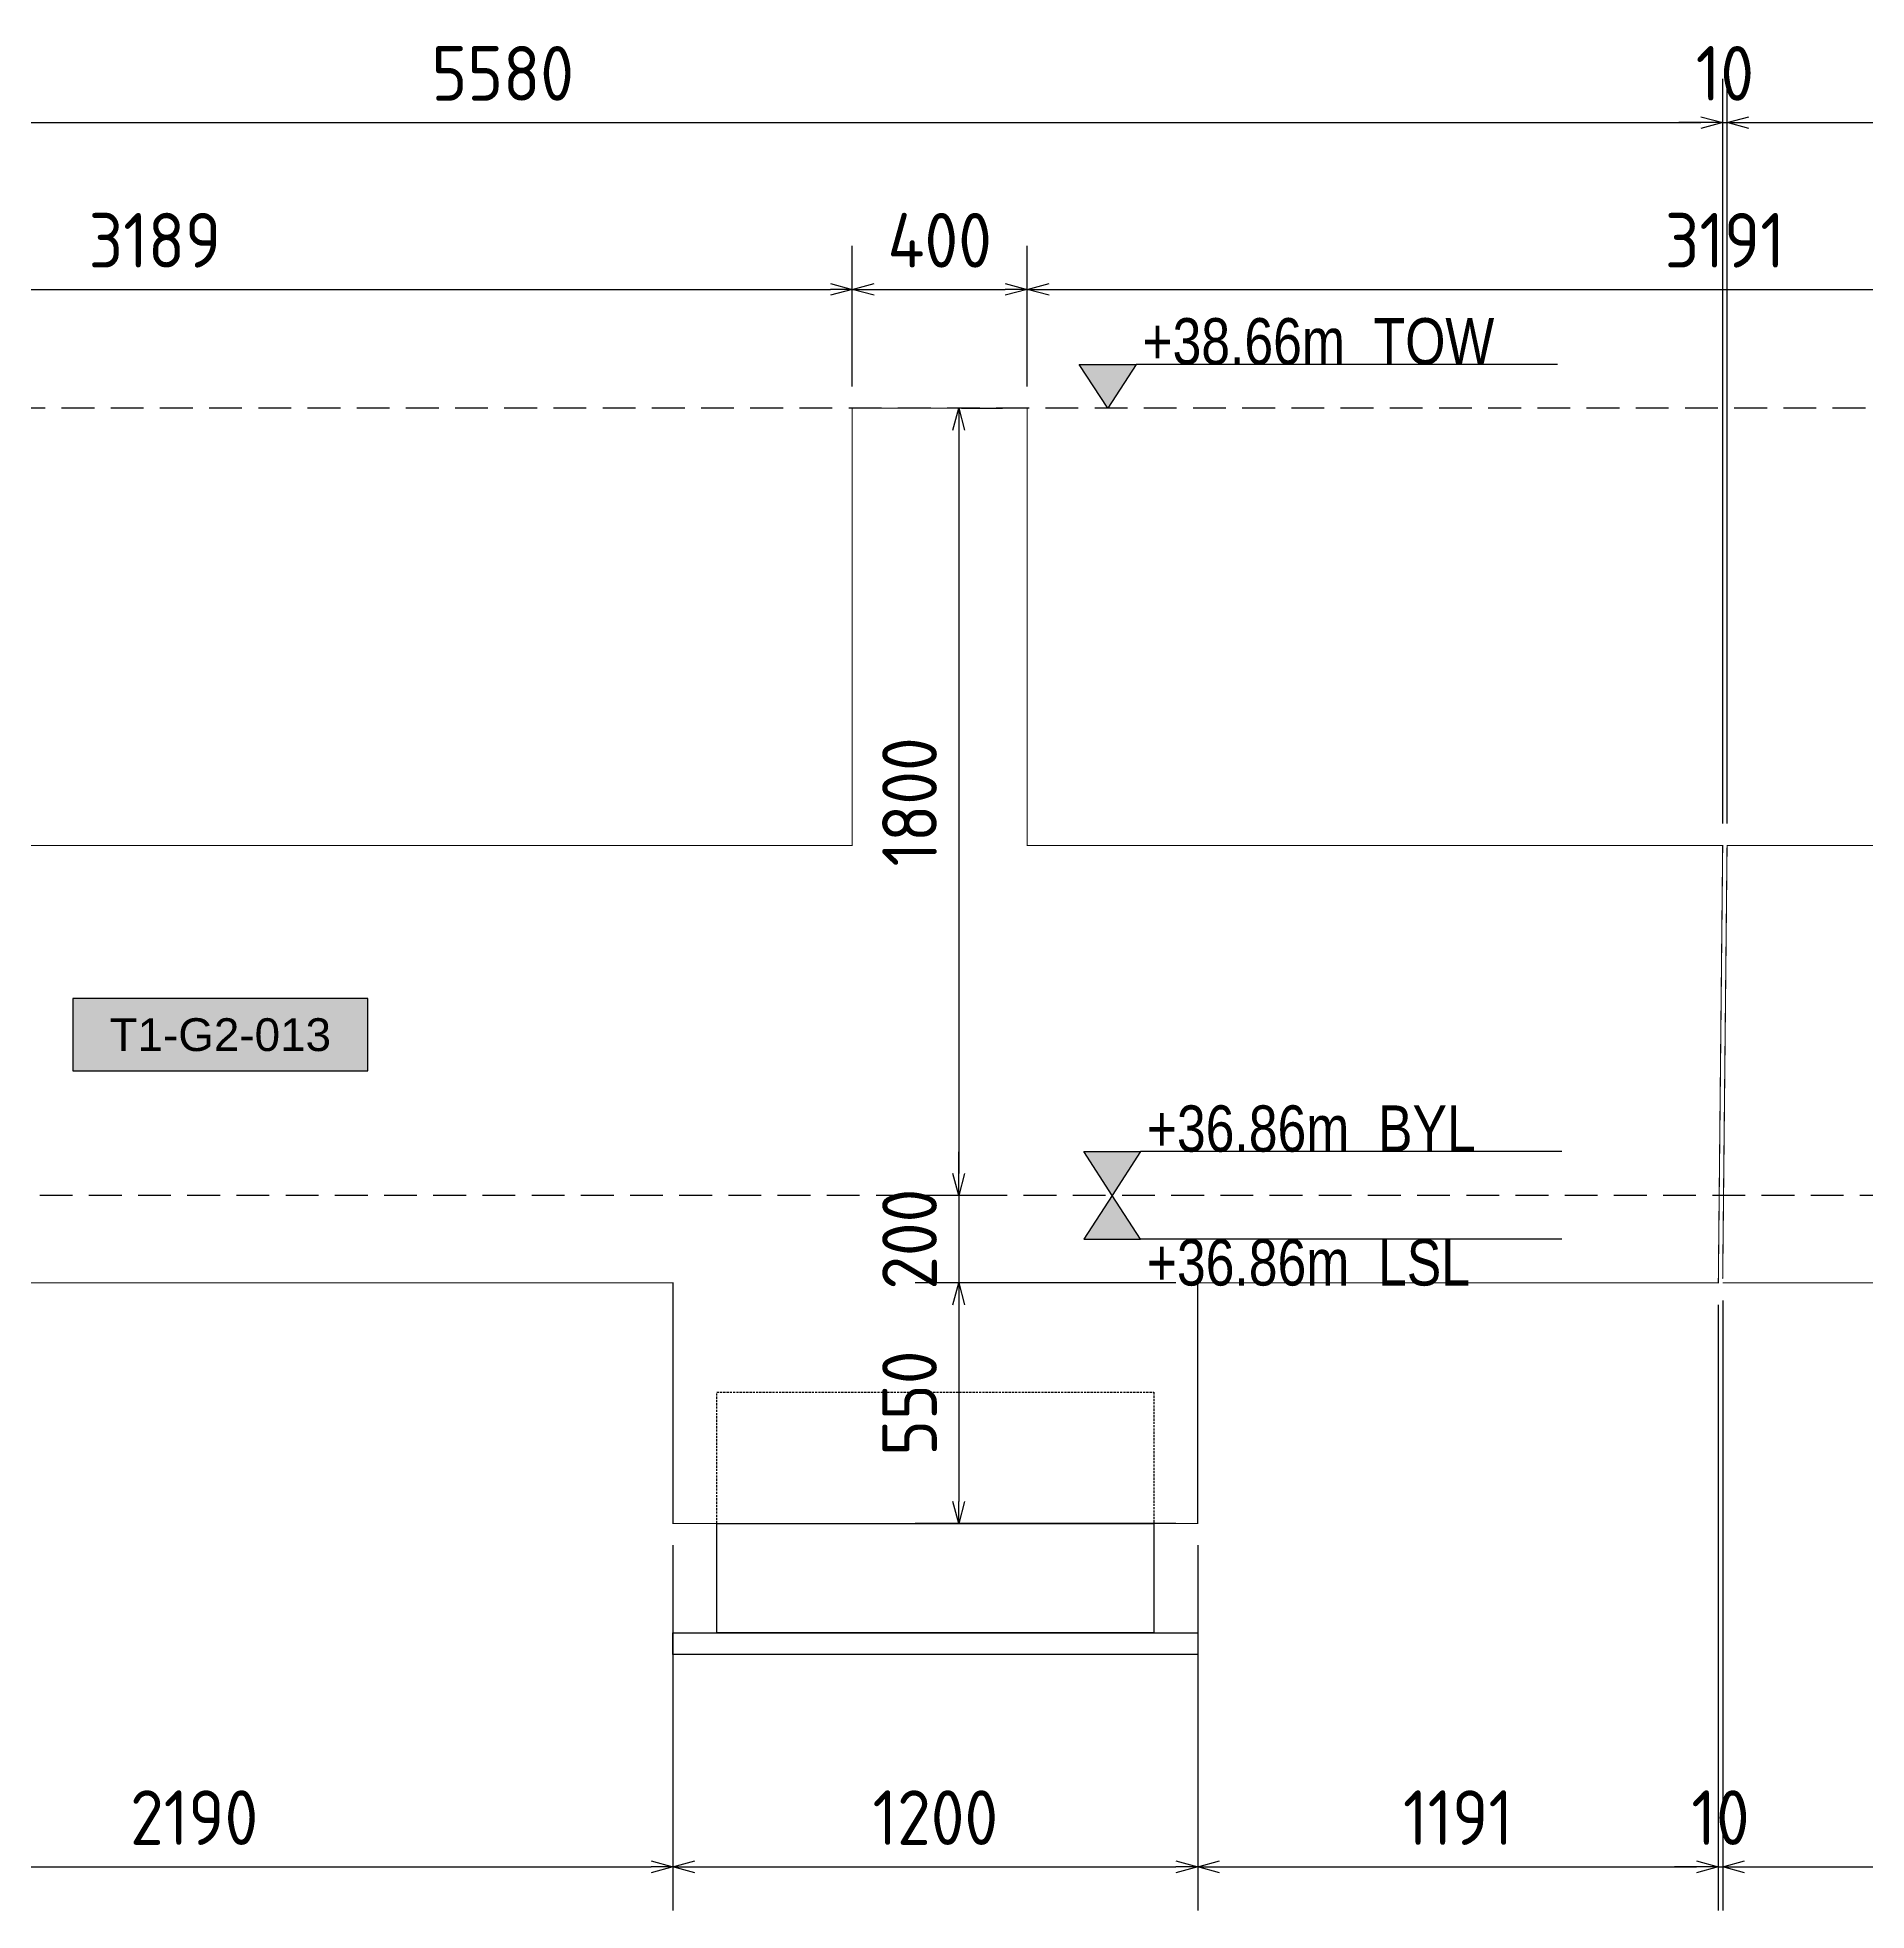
# Model space of a CAD drawing. Header units: centimetres. Extents: x -6122352 to 6876996, y -1694241 to 2592194.
# Drawn here: x 3287310 to 3291493, y 78657 to 82941 of the extents above; entities that cross this region are included whole.
import ezdxf
from ezdxf.enums import TextEntityAlignment as Align

# ---------------------------------------------------------------- set-up
doc = ezdxf.new("R2010")
doc.units = ezdxf.units.CM
doc.header["$MEASUREMENT"] = 0
doc.header["$PDMODE"] = 66
doc.header["$PDSIZE"] = 100
for name, pattern in [('23585-XR-AR-END-SETTING OUT PLAN$0$HIDDEN', [0.375, 0.25, -0.125]), ('CENTER', [2, 1.25, -0.25, 0.25, -0.25]), ('DASHED2', [0.375, 0.25, -0.125])]:
    doc.linetypes.add(name, pattern=pattern)
doc.layers.get('Defpoints').update_dxf_attribs({"color": 255, "linetype": 'CENTER'})
for name, color, linetype in [('00-MI-DIM', 7, 'Continuous'), ('@MI-TYPE-01', 30, 'Continuous'), ('@MI-TYPE-02', 6, 'Continuous'), ('JML-Dimension', 1, 'Continuous'), ('PANEL-TAGS', 7, 'Continuous'), ('SECTION', 130, 'Continuous')]:
    doc.layers.add(name, color=color, linetype=linetype)
doc.styles.add('PANELTAG_STYLE', font='arial.ttf')
doc.styles.add('Schueco-BEMSTIL', font='isocpeur.ttf', dxfattribs={"width": 0.9})
doc.styles.add('txt-Pisa-std', font='arial.ttf', dxfattribs={"width": 0.8})
doc.dimstyles.new('MI- JWC-TXT-2.5 MM', dxfattribs={"dimscale": 1.5, "dimtxt": 2.5, "dimasz": 1, "dimexe": 2, "dimexo": 1, "dimgap": 1, "dimtad": 1, "dimdec": 0, "dimdsep": 46, "dimtxsty": 'Schueco-BEMSTIL', "dimblk": 'OPEN30', "dimcen": 0, "dimdle": 2, "dimclrd": 140, "dimclre": 8, "dimclrt": 40, "dimadec": 0, "dimazin": 2, "dimtfac": 1, "dimtdec": 0, "dimtix": 1, "dimtmove": 2, "dimatfit": 3, "dimldrblk": 'OPEN', "dimfxl": 2, "dimlwd": -1, "dimlwe": -1, "dimarcsym": 0})

# ---------------------------------------------------------------- blocks, each defined once
blk = doc.blocks.new('T1-FOOTING ELEVATION')
at = {"color": 9}
blk.add_lwpolyline([(-600, -250), (600, -250), (600, -300), (-600, -300)], close=True, dxfattribs=at)
at = {"layer": '@MI-TYPE-01', "color": 114, "linetype": '23585-XR-AR-END-SETTING OUT PLAN$0$HIDDEN', "ltscale": 20, "true_color": 0x139b48}
blk.add_lwpolyline([(-500, 0), (-500, 300), (500, 300), (500, 0)], dxfattribs=at)
at = {"layer": '@MI-TYPE-01', "color": 114, "true_color": 0x139b48}
blk.add_lwpolyline([(-500, 0), (500, 0), (500, -250), (-500, -250)], close=True, dxfattribs=at)
blk = doc.blocks.new('_Open30')
at = {"color": 0, "linetype": 'ByBlock', "lineweight": -2}
for p, q in [((-1, 0.268), (0, 0)), ((0, 0), (-1, -0.268)), ((0, 0), (-1, 0))]:
    blk.add_line(p, q, dxfattribs=at)
blk = doc.blocks.new('*D4399')
at = {"layer": '@MI-TYPE-02', "color": 8, "transparency": 16777216}
for p, q in [((3289423.1, 82093), (3289516.6, 82093)), ((3289507.1, 80292.7), (3289316.6, 80292.7))]:
    blk.add_line(p, q, dxfattribs=at)
at = {"layer": '@MI-TYPE-02', "color": 140, "transparency": 16777216}
blk.add_line((3289416.6, 82043), (3289416.6, 80342.7), dxfattribs=at)
at = {"layer": 'Defpoints', "color": 0, "transparency": 16777216}
for p in [(3289373.1, 82093), (3289416.6, 80292.7), (3289557.1, 80292.7)]:
    blk.add_point(p, dxfattribs=at)
at = {"layer": '@MI-TYPE-02', "color": 140, "transparency": 16777216, "xscale": 50, "yscale": 50, "zscale": 50}
for p, rotation in [((3289416.6, 82093), 90), ((3289416.6, 80292.7), 270)]:
    blk.add_blockref('_Open30', p, dxfattribs=dict(at, rotation=rotation))
at = {"layer": '@MI-TYPE-02', "color": 40, "transparency": 16777216, "insert": (3289304.1, 81192.8), "char_height": 125, "attachment_point": 5, "rotation": 90, "style": 'Schueco-BEMSTIL'}
blk.add_mtext('1800', dxfattribs=at)
blk = doc.blocks.new('_Open')
at = {"color": 0, "linetype": 'ByBlock', "lineweight": -2}
for p, q in [((-1, 0.2), (0, 0)), ((-1, -0.2), (0, 0)), ((0, 0), (-1, 0))]:
    blk.add_line(p, q, dxfattribs=at)
blk = doc.blocks.new('*D4407')
at = {"layer": '@MI-TYPE-02', "color": 140, "transparency": 16777216}
for p, q in [((3289416.6, 80342.7), (3289416.6, 80392.7)), ((3289416.6, 80292.7), (3289416.6, 80092.7)), ((3289416.6, 80042.7), (3289416.6, 79992.7))]:
    blk.add_line(p, q, dxfattribs=at)
at = {"layer": '@MI-TYPE-02', "color": 8, "transparency": 16777216}
for p, q in [((3289507.1, 80292.7), (3289316.6, 80292.7)), ((3289913.1, 80092.7), (3289316.6, 80092.7))]:
    blk.add_line(p, q, dxfattribs=at)
at = {"layer": 'Defpoints', "color": 0, "transparency": 16777216}
for p in [(3289557.1, 80292.7), (3289416.6, 80092.7), (3289963.1, 80092.7)]:
    blk.add_point(p, dxfattribs=at)
at = {"layer": '@MI-TYPE-02', "color": 140, "transparency": 16777216, "xscale": 50, "yscale": 50, "zscale": 50}
for p, rotation in [((3289416.6, 80292.7), 270), ((3289416.6, 80092.7), 90)]:
    blk.add_blockref('_Open30', p, dxfattribs=dict(at, rotation=rotation))
at = {"layer": '@MI-TYPE-02', "color": 40, "transparency": 16777216, "insert": (3289304.1, 80192.7), "char_height": 125, "attachment_point": 5, "rotation": 90, "style": 'Schueco-BEMSTIL'}
blk.add_mtext('200', dxfattribs=at)
blk = doc.blocks.new('*D4409')
at = {"layer": '@MI-TYPE-02', "color": 8, "transparency": 16777216}
for p, q in [((3289913.1, 80092.7), (3289316.6, 80092.7)), ((3289913.1, 79542.7), (3289316.6, 79542.7))]:
    blk.add_line(p, q, dxfattribs=at)
at = {"layer": '@MI-TYPE-02', "color": 140, "transparency": 16777216}
blk.add_line((3289416.6, 80042.7), (3289416.6, 79592.7), dxfattribs=at)
at = {"layer": 'Defpoints', "color": 0, "transparency": 16777216}
for p in [(3289963.1, 80092.7), (3289416.6, 79542.7), (3289963.1, 79542.7)]:
    blk.add_point(p, dxfattribs=at)
at = {"layer": '@MI-TYPE-02', "color": 140, "transparency": 16777216, "xscale": 50, "yscale": 50, "zscale": 50}
for p, rotation in [((3289416.6, 80092.7), 90), ((3289416.6, 79542.7), 270)]:
    blk.add_blockref('_Open30', p, dxfattribs=dict(at, rotation=rotation))
at = {"layer": '@MI-TYPE-02', "color": 40, "transparency": 16777216, "insert": (3289304.1, 79817.7), "char_height": 125, "attachment_point": 5, "rotation": 90, "style": 'Schueco-BEMSTIL'}
blk.add_mtext('550', dxfattribs=at)
blk = doc.blocks.new('*D4337')
at = {"layer": '00-MI-DIM', "color": 8, "transparency": 16777216}
for p, q in [((3285983.9, 82143), (3285983.9, 82464.6)), ((3289173.1, 82143), (3289173.1, 82464.6))]:
    blk.add_line(p, q, dxfattribs=at)
at = {"layer": '00-MI-DIM', "color": 140, "transparency": 16777216}
blk.add_line((3286033.9, 82364.6), (3289123.1, 82364.6), dxfattribs=at)
at = {"layer": 'Defpoints', "color": 0, "transparency": 16777216}
for p in [(3289173.1, 82364.6), (3285983.9, 82093), (3289173.1, 82093)]:
    blk.add_point(p, dxfattribs=at)
at = {"layer": '00-MI-DIM', "color": 140, "transparency": 16777216, "xscale": 50, "yscale": 50, "zscale": 50, "rotation": 180}
blk.add_blockref('_Open30', (3285983.9, 82364.6), dxfattribs=at)
at = {"layer": '00-MI-DIM', "color": 140, "transparency": 16777216, "xscale": 50, "yscale": 50, "zscale": 50}
blk.add_blockref('_Open30', (3289173.1, 82364.6), dxfattribs=at)
at = {"layer": '00-MI-DIM', "color": 40, "transparency": 16777216, "insert": (3287578.5, 82477.1), "char_height": 125, "attachment_point": 5, "style": 'Schueco-BEMSTIL'}
blk.add_mtext('3189', dxfattribs=at)
blk = doc.blocks.new('*D4339')
at = {"layer": '00-MI-DIM', "color": 8, "transparency": 16777216}
for p, q in [((3289173.1, 82143), (3289173.1, 82464.6)), ((3289573.1, 82143), (3289573.1, 82464.6))]:
    blk.add_line(p, q, dxfattribs=at)
at = {"layer": '00-MI-DIM', "color": 140, "transparency": 16777216}
blk.add_line((3289223.1, 82364.6), (3289523.1, 82364.6), dxfattribs=at)
at = {"layer": 'Defpoints', "color": 0, "transparency": 16777216}
for p in [(3289573.1, 82364.6), (3289173.1, 82093), (3289573.1, 82093)]:
    blk.add_point(p, dxfattribs=at)
at = {"layer": '00-MI-DIM', "color": 140, "transparency": 16777216, "xscale": 50, "yscale": 50, "zscale": 50, "rotation": 180}
blk.add_blockref('_Open30', (3289173.1, 82364.6), dxfattribs=at)
at = {"layer": '00-MI-DIM', "color": 140, "transparency": 16777216, "xscale": 50, "yscale": 50, "zscale": 50}
blk.add_blockref('_Open30', (3289573.1, 82364.6), dxfattribs=at)
at = {"layer": '00-MI-DIM', "color": 40, "transparency": 16777216, "insert": (3289373.1, 82477.1), "char_height": 125, "attachment_point": 5, "style": 'Schueco-BEMSTIL'}
blk.add_mtext('400', dxfattribs=at)
blk = doc.blocks.new('*D4341')
at = {"layer": '00-MI-DIM', "color": 8, "transparency": 16777216}
for p, q in [((3289573.1, 82143), (3289573.1, 82464.6)), ((3292764.2, 82143), (3292764.2, 82464.6))]:
    blk.add_line(p, q, dxfattribs=at)
at = {"layer": '00-MI-DIM', "color": 140, "transparency": 16777216}
blk.add_line((3289623.1, 82364.6), (3292714.2, 82364.6), dxfattribs=at)
at = {"layer": 'Defpoints', "color": 0, "transparency": 16777216}
for p in [(3292764.2, 82364.6), (3289573.1, 82093), (3292764.2, 82093)]:
    blk.add_point(p, dxfattribs=at)
at = {"layer": '00-MI-DIM', "color": 140, "transparency": 16777216, "xscale": 50, "yscale": 50, "zscale": 50, "rotation": 180}
blk.add_blockref('_Open30', (3289573.1, 82364.6), dxfattribs=at)
at = {"layer": '00-MI-DIM', "color": 140, "transparency": 16777216, "xscale": 50, "yscale": 50, "zscale": 50}
blk.add_blockref('_Open30', (3292764.2, 82364.6), dxfattribs=at)
at = {"layer": '00-MI-DIM', "color": 40, "transparency": 16777216, "insert": (3291168.6, 82477.1), "char_height": 125, "attachment_point": 5, "style": 'Schueco-BEMSTIL'}
blk.add_mtext('3191', dxfattribs=at)
blk = doc.blocks.new('*D4215')
at = {"layer": '00-MI-DIM', "color": 8, "transparency": 16777216}
for p, q in [((3285583.9, 82143), (3285583.9, 82846.3)), ((3291163.6, 81143), (3291163.6, 82846.3))]:
    blk.add_line(p, q, dxfattribs=at)
at = {"layer": '00-MI-DIM', "color": 140, "transparency": 16777216}
blk.add_line((3285633.9, 82746.3), (3291113.6, 82746.3), dxfattribs=at)
at = {"layer": 'Defpoints', "color": 0, "transparency": 16777216}
for p in [(3291163.6, 82746.3), (3285583.9, 82093), (3291163.6, 81093)]:
    blk.add_point(p, dxfattribs=at)
at = {"layer": '00-MI-DIM', "color": 140, "transparency": 16777216, "xscale": 50, "yscale": 50, "zscale": 50, "rotation": 180}
blk.add_blockref('_Open30', (3285583.9, 82746.3), dxfattribs=at)
at = {"layer": '00-MI-DIM', "color": 140, "transparency": 16777216, "xscale": 50, "yscale": 50, "zscale": 50}
blk.add_blockref('_Open30', (3291163.6, 82746.3), dxfattribs=at)
at = {"layer": '00-MI-DIM', "color": 40, "transparency": 16777216, "insert": (3288373.8, 82858.8), "char_height": 125, "attachment_point": 5, "style": 'Schueco-BEMSTIL'}
blk.add_mtext('5580', dxfattribs=at)
blk = doc.blocks.new('*D4217')
at = {"layer": '00-MI-DIM', "color": 8, "transparency": 16777216}
for p, q in [((3291163.6, 81143), (3291163.6, 82846.3)), ((3291173.6, 81143), (3291173.6, 82846.3))]:
    blk.add_line(p, q, dxfattribs=at)
at = {"layer": '00-MI-DIM', "color": 140, "transparency": 16777216}
for p, q in [((3291113.6, 82746.3), (3291063.6, 82746.3)), ((3291163.6, 82746.3), (3291173.6, 82746.3)), ((3291223.6, 82746.3), (3291273.6, 82746.3))]:
    blk.add_line(p, q, dxfattribs=at)
at = {"layer": 'Defpoints', "color": 0, "transparency": 16777216}
for p in [(3291173.6, 82746.3), (3291163.6, 81093), (3291173.6, 81093)]:
    blk.add_point(p, dxfattribs=at)
at = {"layer": '00-MI-DIM', "color": 140, "transparency": 16777216, "xscale": 50, "yscale": 50, "zscale": 50}
blk.add_blockref('_Open30', (3291163.6, 82746.3), dxfattribs=at)
at = {"layer": '00-MI-DIM', "color": 140, "transparency": 16777216, "xscale": 50, "yscale": 50, "zscale": 50, "rotation": 180}
blk.add_blockref('_Open30', (3291173.6, 82746.3), dxfattribs=at)
at = {"layer": '00-MI-DIM', "color": 40, "transparency": 16777216, "insert": (3291168.6, 82858.8), "char_height": 125, "attachment_point": 5, "style": 'Schueco-BEMSTIL'}
blk.add_mtext('10', dxfattribs=at)
blk = doc.blocks.new('*D4219')
at = {"layer": '00-MI-DIM', "color": 8, "transparency": 16777216}
for p, q in [((3291173.6, 81143), (3291173.6, 82846.3)), ((3298345.7, 81143), (3298345.7, 82846.3))]:
    blk.add_line(p, q, dxfattribs=at)
at = {"layer": '00-MI-DIM', "color": 140, "transparency": 16777216}
blk.add_line((3291223.6, 82746.3), (3298295.7, 82746.3), dxfattribs=at)
at = {"layer": 'Defpoints', "color": 0, "transparency": 16777216}
for p in [(3298345.7, 82746.3), (3291173.6, 81093), (3298345.7, 81093)]:
    blk.add_point(p, dxfattribs=at)
at = {"layer": '00-MI-DIM', "color": 140, "transparency": 16777216, "xscale": 50, "yscale": 50, "zscale": 50, "rotation": 180}
blk.add_blockref('_Open30', (3291173.6, 82746.3), dxfattribs=at)
at = {"layer": '00-MI-DIM', "color": 140, "transparency": 16777216, "xscale": 50, "yscale": 50, "zscale": 50}
blk.add_blockref('_Open30', (3298345.7, 82746.3), dxfattribs=at)
at = {"layer": '00-MI-DIM', "color": 40, "transparency": 16777216, "insert": (3294759.7, 82858.8), "char_height": 125, "attachment_point": 5, "style": 'Schueco-BEMSTIL'}
blk.add_mtext('7172', dxfattribs=at)
blk = doc.blocks.new('*D4453')
at = {"layer": '00-MI-DIM', "color": 8, "transparency": 16777216}
for p, q in [((3286573.4, 79494), (3286573.4, 78657.5)), ((3288763.1, 79492.7), (3288763.1, 78657.5))]:
    blk.add_line(p, q, dxfattribs=at)
at = {"layer": '00-MI-DIM', "color": 140, "transparency": 16777216}
blk.add_line((3286623.4, 78757.5), (3288713.1, 78757.5), dxfattribs=at)
at = {"layer": 'Defpoints', "color": 0, "transparency": 16777216}
for p in [(3286573.4, 79544), (3288763.1, 79542.7), (3288763.1, 78757.5)]:
    blk.add_point(p, dxfattribs=at)
at = {"layer": '00-MI-DIM', "color": 140, "transparency": 16777216, "xscale": 50, "yscale": 50, "zscale": 50, "rotation": 180}
blk.add_blockref('_Open30', (3286573.4, 78757.5), dxfattribs=at)
at = {"layer": '00-MI-DIM', "color": 140, "transparency": 16777216, "xscale": 50, "yscale": 50, "zscale": 50}
blk.add_blockref('_Open30', (3288763.1, 78757.5), dxfattribs=at)
at = {"layer": '00-MI-DIM', "color": 40, "transparency": 16777216, "insert": (3287668.2, 78870), "char_height": 125, "attachment_point": 5, "style": 'Schueco-BEMSTIL'}
blk.add_mtext('2190', dxfattribs=at)
blk = doc.blocks.new('*D4455')
at = {"layer": '00-MI-DIM', "color": 8, "transparency": 16777216}
for p, q in [((3288763.1, 79492.7), (3288763.1, 78657.5)), ((3289963.1, 79492.7), (3289963.1, 78657.5))]:
    blk.add_line(p, q, dxfattribs=at)
at = {"layer": '00-MI-DIM', "color": 140, "transparency": 16777216}
blk.add_line((3288813.1, 78757.5), (3289913.1, 78757.5), dxfattribs=at)
at = {"layer": 'Defpoints', "color": 0, "transparency": 16777216}
for p in [(3288763.1, 79542.7), (3289963.1, 79542.7), (3289963.1, 78757.5)]:
    blk.add_point(p, dxfattribs=at)
at = {"layer": '00-MI-DIM', "color": 140, "transparency": 16777216, "xscale": 50, "yscale": 50, "zscale": 50, "rotation": 180}
blk.add_blockref('_Open30', (3288763.1, 78757.5), dxfattribs=at)
at = {"layer": '00-MI-DIM', "color": 140, "transparency": 16777216, "xscale": 50, "yscale": 50, "zscale": 50}
blk.add_blockref('_Open30', (3289963.1, 78757.5), dxfattribs=at)
at = {"layer": '00-MI-DIM', "color": 40, "transparency": 16777216, "insert": (3289363.1, 78870), "char_height": 125, "attachment_point": 5, "style": 'Schueco-BEMSTIL'}
blk.add_mtext('1200', dxfattribs=at)
blk = doc.blocks.new('*D4457')
at = {"layer": '00-MI-DIM', "color": 8, "transparency": 16777216}
for p, q in [((3291153.6, 80042.7), (3291153.6, 78657.5)), ((3289963.1, 79492.7), (3289963.1, 78657.5))]:
    blk.add_line(p, q, dxfattribs=at)
at = {"layer": '00-MI-DIM', "color": 140, "transparency": 16777216}
blk.add_line((3290013.1, 78757.5), (3291103.6, 78757.5), dxfattribs=at)
at = {"layer": 'Defpoints', "color": 0, "transparency": 16777216}
for p in [(3291153.6, 80092.7), (3289963.1, 79542.7), (3291153.6, 78757.5)]:
    blk.add_point(p, dxfattribs=at)
at = {"layer": '00-MI-DIM', "color": 140, "transparency": 16777216, "xscale": 50, "yscale": 50, "zscale": 50, "rotation": 180}
blk.add_blockref('_Open30', (3289963.1, 78757.5), dxfattribs=at)
at = {"layer": '00-MI-DIM', "color": 140, "transparency": 16777216, "xscale": 50, "yscale": 50, "zscale": 50}
blk.add_blockref('_Open30', (3291153.6, 78757.5), dxfattribs=at)
at = {"layer": '00-MI-DIM', "color": 40, "transparency": 16777216, "insert": (3290558.4, 78870), "char_height": 125, "attachment_point": 5, "style": 'Schueco-BEMSTIL'}
blk.add_mtext('1191', dxfattribs=at)
blk = doc.blocks.new('*D4459')
at = {"layer": '00-MI-DIM', "color": 8, "transparency": 16777216}
for p, q in [((3291153.6, 80042.7), (3291153.6, 78657.5)), ((3291163.6, 80052.7), (3291163.6, 78657.5))]:
    blk.add_line(p, q, dxfattribs=at)
at = {"layer": '00-MI-DIM', "color": 140, "transparency": 16777216}
for p, q in [((3291103.6, 78757.5), (3291053.6, 78757.5)), ((3291153.6, 78757.5), (3291163.6, 78757.5)), ((3291213.6, 78757.5), (3291263.6, 78757.5))]:
    blk.add_line(p, q, dxfattribs=at)
at = {"layer": 'Defpoints', "color": 0, "transparency": 16777216}
for p in [(3291163.6, 80102.7), (3291153.6, 80092.7), (3291163.6, 78757.5)]:
    blk.add_point(p, dxfattribs=at)
at = {"layer": '00-MI-DIM', "color": 140, "transparency": 16777216, "xscale": 50, "yscale": 50, "zscale": 50}
blk.add_blockref('_Open30', (3291153.6, 78757.5), dxfattribs=at)
at = {"layer": '00-MI-DIM', "color": 140, "transparency": 16777216, "xscale": 50, "yscale": 50, "zscale": 50, "rotation": 180}
blk.add_blockref('_Open30', (3291163.6, 78757.5), dxfattribs=at)
at = {"layer": '00-MI-DIM', "color": 40, "transparency": 16777216, "insert": (3291158.6, 78870), "char_height": 125, "attachment_point": 5, "style": 'Schueco-BEMSTIL'}
blk.add_mtext('10', dxfattribs=at)
blk = doc.blocks.new('*D4461')
at = {"layer": '00-MI-DIM', "color": 8, "transparency": 16777216}
for p, q in [((3291163.6, 80052.7), (3291163.6, 78657.5)), ((3292354.2, 79492.7), (3292354.2, 78657.5))]:
    blk.add_line(p, q, dxfattribs=at)
at = {"layer": '00-MI-DIM', "color": 140, "transparency": 16777216}
blk.add_line((3291213.6, 78757.5), (3292304.2, 78757.5), dxfattribs=at)
at = {"layer": 'Defpoints', "color": 0, "transparency": 16777216}
for p in [(3291163.6, 80102.7), (3292354.2, 79542.7), (3292354.2, 78757.5)]:
    blk.add_point(p, dxfattribs=at)
at = {"layer": '00-MI-DIM', "color": 140, "transparency": 16777216, "xscale": 50, "yscale": 50, "zscale": 50, "rotation": 180}
blk.add_blockref('_Open30', (3291163.6, 78757.5), dxfattribs=at)
at = {"layer": '00-MI-DIM', "color": 140, "transparency": 16777216, "xscale": 50, "yscale": 50, "zscale": 50}
blk.add_blockref('_Open30', (3292354.2, 78757.5), dxfattribs=at)
at = {"layer": '00-MI-DIM', "color": 40, "transparency": 16777216, "insert": (3291758.9, 78870), "char_height": 125, "attachment_point": 5, "style": 'Schueco-BEMSTIL'}
blk.add_mtext('1191', dxfattribs=at)
blk = doc.blocks.new('PANELTAG')
at = {"layer": 'PANEL-TAGS', "color": 1}
blk.add_lwpolyline([(-13.5, -3.3), (13.5, -3.3), (13.5, 3.3), (-13.5, 3.3)], close=True, dxfattribs=at)
at = {"layer": 'PANEL-TAGS', "color": 40, "true_color": 0xffd700}
blk.add_solid([(-13.5, -3.3), (13.5, -3.3), (-13.5, 3.3), (13.5, 3.3)], dxfattribs=at)
at = {"layer": 'PANEL-TAGS', "color": 5, "style": 'PANELTAG_STYLE'}
blk.add_attdef('TAGNO', text='', height=3, dxfattribs=at).set_placement((0, 0), align=Align.CENTER)
blk = doc.blocks.new('*U1151')
at = {"layer": 'JML-Dimension'}
h = blk.add_hatch(color=10, dxfattribs=at)
h.dxf.hatch_style = 1
h.paths.add_polyline_path([(0, 0), (-1.54, 2.37), (1.54, 2.37)])
blk.add_line((24.31, 2.37), (1.54, 2.37), dxfattribs=at)
blk.add_lwpolyline([(0, 0), (-1.54, 2.37), (1.54, 2.37), (0, 0)], dxfattribs=at)
at = {"color": 5, "style": 'txt-Pisa-std', "width": 0.8}
blk.add_attdef('+0.0', text='', height=2.5, dxfattribs=at).set_placement((1.87, 2.37), align=Align.BOTTOM_LEFT)
blk = doc.blocks.new('*U1152')
at = {"layer": 'JML-Dimension'}
h = blk.add_hatch(color=10, dxfattribs=at)
h.dxf.hatch_style = 1
h.paths.add_polyline_path([(0, 0), (-1.54, 2.37), (1.54, 2.37)])
blk.add_line((24.31, 2.37), (1.54, 2.37), dxfattribs=at)
blk.add_lwpolyline([(0, 0), (-1.54, 2.37), (1.54, 2.37), (0, 0)], dxfattribs=at)
at = {"color": 5, "style": 'txt-Pisa-std', "width": 0.8}
blk.add_attdef('+0.0', text='', height=2.5, dxfattribs=at).set_placement((1.87, 2.37), align=Align.BOTTOM_LEFT)
blk = doc.blocks.new('*U1153')
at = {"layer": 'JML-Dimension'}
h = blk.add_hatch(color=10, dxfattribs=at)
h.dxf.hatch_style = 1
h.paths.add_polyline_path([(0, 0), (-1.54, 2.37), (1.54, 2.37)])
blk.add_line((24.31, 2.37), (1.54, 2.37), dxfattribs=at)
blk.add_lwpolyline([(0, 0), (-1.54, 2.37), (1.54, 2.37), (0, 0)], dxfattribs=at)
at = {"color": 5, "style": 'txt-Pisa-std', "width": 0.8}
blk.add_attdef('+0.0', text='', height=2.5, dxfattribs=at).set_placement((1.87, 2.37), align=Align.BOTTOM_LEFT)

msp = doc.modelspace()

# ---------------------------------------------------------------- linework, layer by layer
at = {"color": 160, "linetype": 'DASHED2', "ltscale": 300}
for points in [[(3303527.44352, 82092.99568), (3283889.58401, 82092.99568)], [(3303927.48142, 80292.68422), (3283879.6056, 80292.68422)]]:
    msp.add_lwpolyline(points, dxfattribs=at)
at = {"layer": '@MI-TYPE-01', "color": 30, "ltscale": 20, "const_width": 2.5}
for points in [[(3286366.33469, 81092.99568), (3289173.05369, 81092.99567), (3289173.05369, 82092.99567), (3289573.05369, 82092.99567), (3289573.05369, 81092.99567), (3291163.61572, 81092.99567), (3291153.63731, 80092.68422), (3289963.07528, 80092.68422), (3289963.07528, 79542.68422), (3288763.07528, 79542.68422), (3288763.07528, 80092.68422), (3286573.35628, 80092.68422)], [(3291163.63731, 80102.68422), (3291173.61572, 81092.99567), (3292764.17775, 81092.99567), (3292764.17775, 82092.99567), (3293164.17775, 82092.99567), (3293164.17775, 81092.99567), (3296355.02081, 81092.99567), (3296355.02081, 82092.99567), (3296755.02081, 82092.99567), (3296755.02081, 81092.99567), (3298345.72334, 81092.99567), (3298335.72893, 80092.68422), (3297145.02639, 80092.68422), (3297144.98238, 79542.68422), (3295945.0424, 79542.68422), (3295945.0424, 80092.68422), (3293554.19934, 80092.68422), (3293554.17569, 79542.68422), (3292354.19934, 79542.68422), (3292354.19934, 80092.68422), (3291163.63731, 80092.68422)]]:
    msp.add_lwpolyline(points, dxfattribs=at)

# ---------------------------------------------------------------- block references
at = {"layer": '@MI-TYPE-01', "color": 30}
msp.add_blockref('T1-FOOTING ELEVATION', (3289363.07528, 79542.68422), dxfattribs=at)
at = {"layer": 'PANEL-TAGS'}
ref = msp.add_blockref('PANELTAG', (3287727.92104, 80660.49037), dxfattribs=dict(at, xscale=25, yscale=25, zscale=25))
ref.add_attrib('TAGNO', 'T1-G2-013', dxfattribs={"color": 5, "height": 75, "style": 'PANELTAG_STYLE'}).set_placement((3287727.92104, 80660.49037), align=Align.MIDDLE_CENTER)
at = {"layer": 'SECTION', "color": 6}
ref = msp.add_blockref('*U1151', (3289757.4682, 82092.99568), dxfattribs=dict(at, xscale=42.30147098076819, yscale=42.30147098076819, zscale=42.30147098076819))
ref.add_attrib('+0.0', '+38.66m  TOW', (3289836.59685, 82193.25274), dxfattribs={"layer": 'JML-Dimension', "color": 5, "height": 105.7536775, "style": 'txt-Pisa-std', "width": 0.8})
ref = msp.add_blockref('*U1152', (3289767.44661, 80292.68422), dxfattribs=dict(at, xscale=42.30147098076819, yscale=42.30147098076819, zscale=42.30147098076819))
ref.add_attrib('+0.0', '+36.86m  BYL', (3289846.57526, 80392.94129), dxfattribs={"layer": 'JML-Dimension', "color": 5, "height": 105.7536775, "style": 'txt-Pisa-std', "width": 0.8})
ref = msp.add_blockref('*U1153', (3289767.44661, 80292.68422), dxfattribs=dict(at, xscale=-42.30147098076819, yscale=42.30147098076819, zscale=42.30147098076819, rotation=180))
ref.add_attrib('+0.0', '+36.86m  LSL', (3289846.57526, 80086.74561), dxfattribs={"layer": 'JML-Dimension', "color": 5, "height": 105.7536775, "style": 'txt-Pisa-std', "width": 0.8})

# ---------------------------------------------------------------- dimensions: what is measured, and where the dimension line sits
at = {"layer": '00-MI-DIM', "color": 30}
for base, p1, p2, picture, middle in [((3291163.61572, 82746.34292), (3285583.92958, 82092.99568), (3291163.61572, 81092.99567), '*D4215', (3288373.77265, 82858.84292)), ((3289173.05369, 82364.62132), (3285983.92958, 82092.99568), (3289173.05369, 82092.99567), '*D4337', (3287578.49163, 82477.12132)), ((3289573.05369, 82364.62132), (3289173.05369, 82092.99567), (3289573.05369, 82092.99567), '*D4339', (3289373.05369, 82477.12132)), ((3292764.17775, 82364.62132), (3289573.05369, 82092.99567), (3292764.17775, 82092.99567), '*D4341', (3291168.61572, 82477.12132))]:
    dim = msp.add_linear_dim(base=base, p1=p1, p2=p2, dimstyle='MI- JWC-TXT-2.5 MM', dxfattribs=at)
    dim.commit()
    dim.dimension.update_dxf_attribs({"geometry": picture, "text_midpoint": middle})
for base, p1, p2, picture, middle in [((3291173.61572, 82746.34292), (3291163.61572, 81092.99567), (3291173.61572, 81092.99567), '*D4217', (3291168.61572, 82746.34292)), ((3298345.72334, 82746.34292), (3291173.61572, 81092.99567), (3298345.72334, 81092.99567), '*D4219', (3294759.66953, 82746.34292)), ((3291163.63731, 78757.49619), (3291153.63731, 80092.68422), (3291163.63731, 80102.68422), '*D4459', (3291158.63731, 78757.49619)), ((3292354.19934, 78757.49619), (3291163.63731, 80102.68422), (3292354.19934, 79542.68422), '*D4461', (3291758.91833, 78757.49619)), ((3291153.63731, 78757.49619), (3289963.07528, 79542.68422), (3291153.63731, 80092.68422), '*D4457', (3290558.35629, 78757.49619)), ((3288763.07528, 78757.49619), (3286573.35628, 79544.04815), (3288763.07528, 79542.68422), '*D4453', (3287668.21578, 78757.49619)), ((3289963.07528, 78757.49619), (3288763.07528, 79542.68422), (3289963.07528, 79542.68422), '*D4455', (3289363.07528, 78757.49619))]:
    dim = msp.add_linear_dim(base=base, p1=p1, p2=p2, dimstyle='MI- JWC-TXT-2.5 MM', dxfattribs=at)
    dim.commit()
    dim.dimension.update_dxf_attribs({"geometry": picture, "text_midpoint": middle, "dimtype": 160})
at = {"layer": '@MI-TYPE-02', "color": 30}
for base, p1, p2, picture, middle in [((3289416.59062, 80292.68422), (3289373.05369, 82092.99567), (3289557.07964, 80292.68422), '*D4399', (3289304.09062, 81192.83995)), ((3289416.59062, 80092.68422), (3289557.07964, 80292.68422), (3289963.07528, 80092.68422), '*D4407', (3289304.09062, 80192.68422)), ((3289416.59062, 79542.68422), (3289963.07528, 80092.68422), (3289963.07528, 79542.68422), '*D4409', (3289304.09062, 79817.68422))]:
    dim = msp.add_linear_dim(base=base, p1=p1, p2=p2, angle=90, dimstyle='MI- JWC-TXT-2.5 MM', dxfattribs=at)
    dim.commit()
    dim.dimension.update_dxf_attribs({"geometry": picture, "text_midpoint": middle})

doc.saveas('drawing.dxf')
